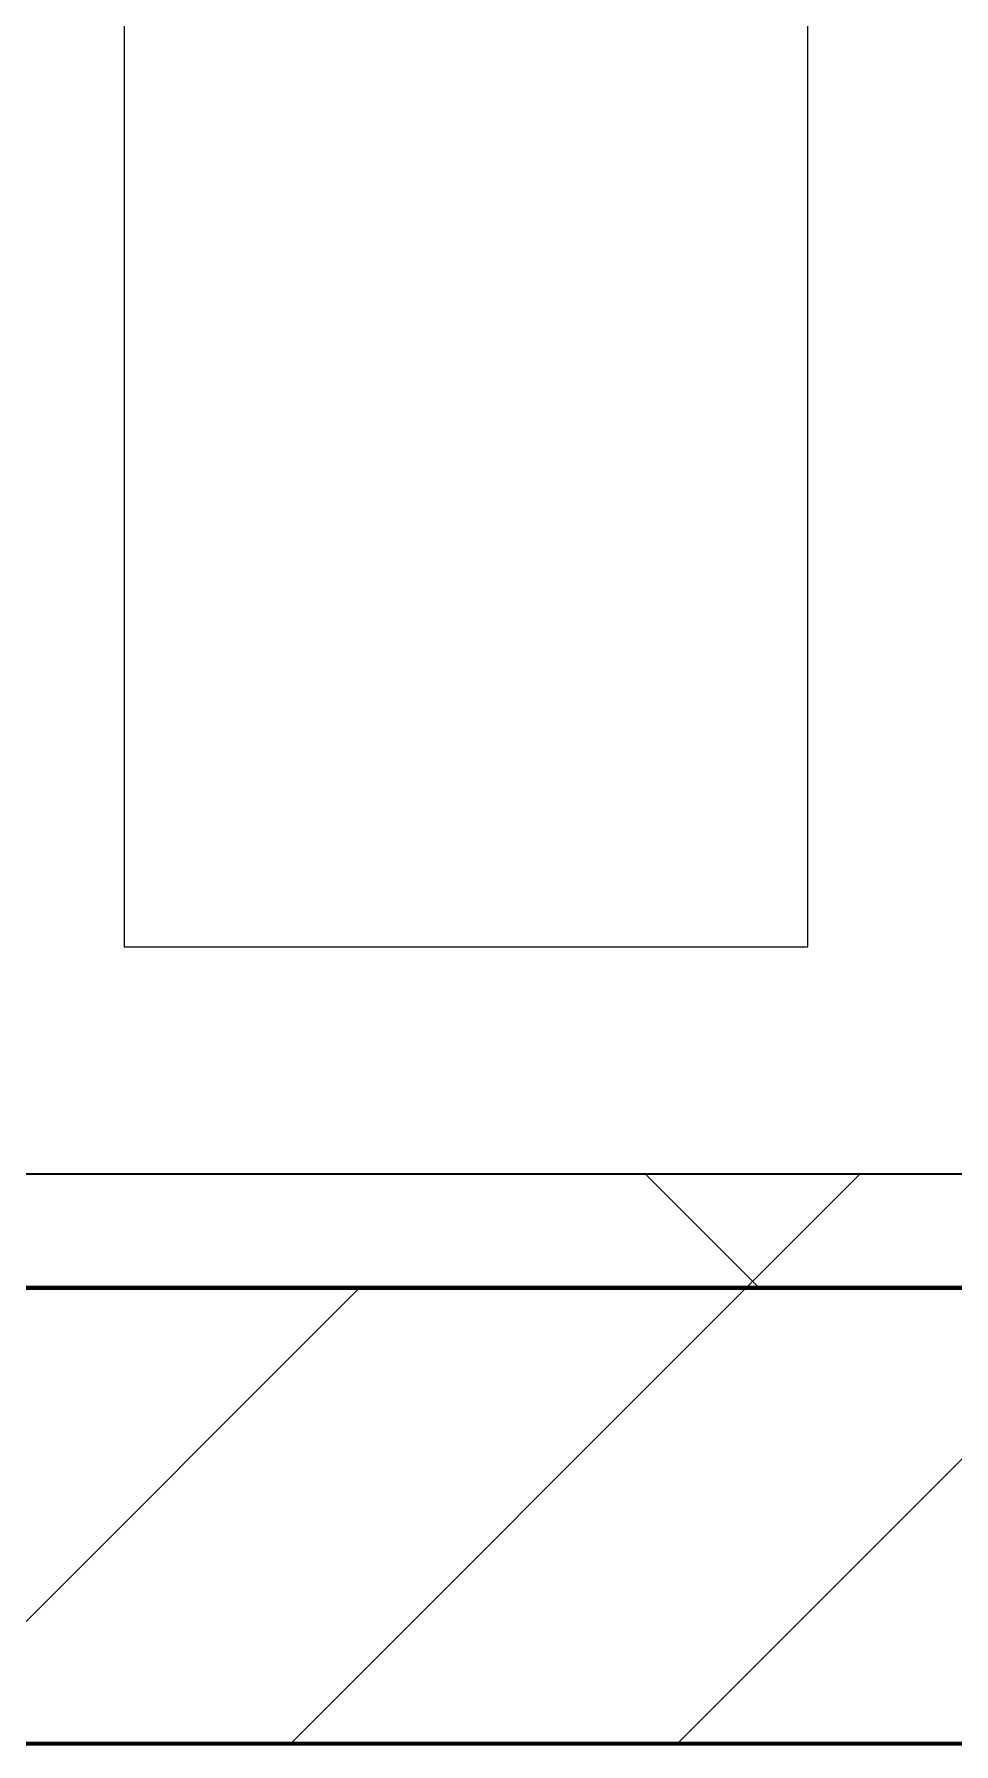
# Model space of a CAD drawing. Header units: millimetres. Extents: x -853432 to -773672, y -18171 to 22484.
# Drawn here: x -817872 to -817468, y -4021 to -3271 of the extents above; entities that cross this region are included whole.
import ezdxf
from ezdxf.xclip import XClip

# ---------------------------------------------------------------- set-up
doc = ezdxf.new("R2010")
doc.units = ezdxf.units.MM
doc.header["$XCLIPFRAME"] = 0
doc.layers.add('000 - WIPEOUT', color=250, linetype='Continuous')
doc.layers.add('A11_ALU.SOLID SHEET', color=2, linetype='Continuous')
for name, color, linetype, lineweight in [('A-GLAZ-CURT', 2, 'Continuous', 9), ('A-WALL', 5, 'Continuous', 35), ('A-WALL-FNSH', 2, 'Continuous', 35), ('A-WALL-PATT', 1, 'Continuous', 35)]:
    doc.layers.add(name, color=color, linetype=linetype, lineweight=lineweight)

# ---------------------------------------------------------------- blocks, each defined once
blk = doc.blocks.new('PPLS-PP19_Custom Tile Pattern - Custom Tile Pattern-V115-4251-01 ENLARGED CONCOURSE LEVEL - REFLECTED CEILING PLAN - SHEET 2')
at = {"layer": 'A-GLAZ-CURT'}
for p, q in [((-300, 0), (300, 0)), ((300, 0), (-300, 0)), ((195.99, 0), (213.31, 0)), ((213.31, 0), (195.99, 0)), ((230.06, 0), (300, 0)), ((-300, -50), (300, -50)), ((300, -50), (-300, -50))]:
    blk.add_line(p, q, dxfattribs=at)
for points, knots in [([(-115.82, 0), (-114.96, 0), (-110.41, 0), (-96.78, 0), (-71.33, 0), (-42.53, 0), (-12.78, 0), (4.23, 0), (9.64, 0), (10.14, 0), (10.18, 0)], [-5724.064692, -5724.064692, -5724.064692, -5724.064692, -5430.283136, -5103.229623, -4799.173296, -4065.652676, -3589.737505, -3285.047089, -3066.359526, -3044.715262, -3044.715262, -3044.715262, -3044.715262]), ([(9.32, 0), (9.08, 0), (7.65, 0), (2.57, 0), (-12.23, 0), (-25.64, 0), (-40, 0), (-56.24, 0), (-75.59, 0), (-94, 0), (-112.01, 0), (-114.94, 0), (-115.63, 0)], [-2922.926651, -2922.926651, -2922.926651, -2922.926651, -2882.788014, -2720.818881, -2518.50168, -2125.455881, -1792.521578, -1466.981642, -1208.454564, -789.402658, -501.969187, -243.577221, -243.577221, -243.577221, -243.577221]), ([(31.18, 0), (25.97, 0), (11.99, 0), (-16.92, 0), (-47.42, 0), (-65.77, 0), (-66.37, 0), (-66.38, 0)], [-4496.803627, -4496.803627, -4496.803627, -4496.803627, -4222.080604, -3745.412743, -2981.410125, -2542.574734, -2498.224237, -2498.224237, -2498.224237, -2498.224237]), ([(-54.16, 0), (-53.75, 0), (-52.09, 0), (-48.53, 0), (-30.79, 0), (-18.03, 0), (5.2, 0), (11.43, 0), (13.33, 0)], [-3736.440949, -3736.440949, -3736.440949, -3736.440949, -3689.699207, -3546.54457, -3315.260113, -2864.387349, -2439.246196, -2241.864569, -2241.864569, -2241.864569, -2241.864569]), ([(14.41, 0), (9.14, 0), (-3, 0), (-20.62, 0), (-32.81, 0), (-44.85, 0), (-51.43, 0), (-51.79, 0)], [-1920.600605, -1920.600605, -1920.600605, -1920.600605, -1617.263037, -1290.787923, -1039.307308, -819.71621, -644.910881, -644.910881, -644.910881, -644.910881]), ([(-36.78, 0), (-32.43, 0), (-19.22, 0), (-1.55, 0), (11.22, 0), (14.38, 0)], [-6191.144455, -6191.144455, -6191.144455, -6191.144455, -5862.463379, -5340.621928, -5172.131254, -5172.131254, -5172.131254, -5172.131254]), ([(14.18, 0), (10.49, 0), (-0.72, 0), (-16.58, 0), (-34.76, 0), (-36.04, 0)], [-10113.300168, -10113.300168, -10113.300168, -10113.300168, -9884.23066, -9424.652049, -9182.880979, -9182.880979, -9182.880979, -9182.880979]), ([(14.39, 0), (10, 0), (-1.26, 0), (-17.84, 0), (-30.57, 0), (-31.82, 0), (-32, 0)], [-3563.153135, -3563.153135, -3563.153135, -3563.153135, -3333.063701, -2994.501669, -2698.150104, -2614.070998, -2614.070998, -2614.070998, -2614.070998]), ([(-30.52, 0), (-27.11, 0), (-17.83, 0), (5.99, 0), (22.06, 0), (37.44, 0), (45.92, 0), (57.76, 0), (64.47, 0), (72.74, 0), (75.22, 0), (76.03, 0), (76.21, 0)], [-2323.618664, -2323.618664, -2323.618664, -2323.618664, -2142.497158, -1716.209403, -1206.526904, -1089.329421, -901.315459, -753.071572, -495.328968, -421.953223, -334.951786, -290.452333, -290.452333, -290.452333, -290.452333]), ([(8.33, 0), (8.19, 0), (7.18, 0), (0.32, 0), (-13.89, 0), (-24.92, 0), (-29.03, 0)], [-3574.286521, -3574.286521, -3574.286521, -3574.286521, -3526.962355, -3285.499107, -2903.012179, -2680.714891, -2680.714891, -2680.714891, -2680.714891]), ([(-28.57, 0), (-26.93, 0), (-20.29, 0), (-11.45, 0), (2.08, 0), (13.15, 0), (21.24, 0), (24.62, 0), (24.72, 0), (24.72, 0)], [-5361.429781, -5361.429781, -5361.429781, -5361.429781, -5261.36855, -5050.479954, -4785.90057, -4596.498881, -4445.288762, -4384.376941, -4376.041937, -4376.041937, -4376.041937, -4376.041937]), ([(-15.19, 0), (-13.07, 0), (-1.06, 0), (11.38, 0), (14.38, 0)], [-461.142613, -461.142613, -461.142613, -461.142613, -429.606584, -419.71865, -419.71865, -419.71865, -419.71865]), ([(-2.63, 0), (-2.47, 0), (-1.22, 0), (4.92, 0), (15.97, 0), (22.54, 0), (24.49, 0)], [-226.825321, -226.825321, -226.825321, -226.825321, -220.269177, -206.416616, -198.214427, -187.717507, -187.717507, -187.717507, -187.717507]), ([(103.09, 0), (101.08, 0), (86.31, 0), (63.34, 0), (35.84, 0), (12, 0), (3.08, 0), (-1.67, 0), (-2.25, 0)], [-375.435014, -375.435014, -375.435014, -375.435014, -369.147452, -330.153101, -307.516438, -285.83788, -246.234814, -234.646884, -234.646884, -234.646884, -234.646884]), ([(24.69, 0), (24.54, 0), (20.99, 0), (17.66, 0), (14.98, 0), (14.35, 0)], [-4368.572414, -4368.572414, -4368.572414, -4368.572414, -4306.476363, -4080.000647, -4008.038591, -4008.038591, -4008.038591, -4008.038591]), ([(14.35, 0), (15.53, 0), (17.98, 0), (22.91, 0), (31, 0), (39.04, 0), (51.19, 0), (58.74, 0), (61.34, 0), (61.45, 0)], [-2206.474127, -2206.474127, -2206.474127, -2206.474127, -2084.094819, -1956.422387, -1818.904206, -1645.594513, -1443.202566, -1228.752106, -1120.932285, -1120.932285, -1120.932285, -1120.932285]), ([(30.82, 0), (29.27, 0), (23.83, 0), (18.34, 0), (14.38, 0)], [-10462.034656, -10462.034656, -10462.034656, -10462.034656, -10363.088938, -10117.405464, -10117.405464, -10117.405464, -10117.405464]), ([(15.1, 0), (26.08, 0), (46.75, 0), (70.73, 0), (81.8, 0), (83.44, 0)], [-5159.287046, -5159.287046, -5159.287046, -5159.287046, -4573.028122, -4094.177415, -3879.472007, -3879.472007, -3879.472007, -3879.472007]), ([(76.63, 0), (74.8, 0), (67.65, 0), (53.52, 0), (37, 0), (24.24, 0), (18.1, 0), (15.14, 0)], [-3095.572228, -3095.572228, -3095.572228, -3095.572228, -2950.589685, -2634.532728, -2313.748533, -2106.613311, -1934.732642, -1934.732642, -1934.732642, -1934.732642]), ([(15.48, 0), (24.06, 0), (46.03, 0), (69.46, 0), (83.33, 0)], [-418.500335, -418.500335, -418.500335, -418.500335, -390.253598, -347.848103, -347.848103, -347.848103, -347.848103]), ([(70.61, 0), (66.16, 0), (55.8, 0), (39.61, 0), (28.47, 0), (18.99, 0), (15.48, 0)], [-4647.237329, -4647.237329, -4647.237329, -4647.237329, -4326.416877, -4098.545751, -3766.694881, -3582.245441, -3582.245441, -3582.245441, -3582.245441]), ([(18.16, 0), (19.15, 0), (24.25, 0), (25.66, 0), (26.12, 0)], [-5700.113719, -5700.113719, -5700.113719, -5700.113719, -5554.232259, -5302.431367, -5302.431367, -5302.431367, -5302.431367]), ([(114.39, 0), (114.2, 0), (112.08, 0), (105.42, 0), (92.38, 0), (85.59, 0), (74.4, 0), (62.26, 0), (51.85, 0), (43.81, 0), (29.53, 0), (20.67, 0), (18.85, 0), (18.16, 0)], [-8148.58938, -8148.58938, -8148.58938, -8148.58938, -8105.191388, -7723.759874, -7531.75727, -7135.649961, -6924.452779, -6738.82075, -6548.303034, -6314.283804, -6135.05769, -5972.647715, -5832.674503, -5832.674503, -5832.674503, -5832.674503]), ([(27.44, 0), (27.9, 0), (29.54, 0), (38.07, 0), (53.39, 0), (71.67, 0), (79.98, 0), (82.01, 0), (82.36, 0)], [-5037.309798, -5037.309798, -5037.309798, -5037.309798, -4887.603822, -4705.298446, -4353.683244, -3960.84581, -3759.045785, -3711.701957, -3711.701957, -3711.701957, -3711.701957]), ([(27.89, 0), (29.09, 0), (33.4, 0), (48.37, 0), (65.35, 0), (77.41, 0), (82.22, 0)], [-147.777612, -147.777612, -147.777612, -147.777612, -135.792042, -118.513713, -97.899267, -83.87378, -83.87378, -83.87378, -83.87378]), ([(53.18, 0), (53.06, 0), (52.22, 0), (44.99, 0), (36.46, 0), (30.82, 0)], [-622.740158, -622.740158, -622.740158, -622.740158, -566.066452, -360.610861, 0, 0, 0, 0]), ([(136.44, 0), (121.66, 0), (86.93, 0), (51.16, 0), (31.18, 0)], [-106.750556, -106.750556, -106.750556, -106.750556, -59.610984, 0, 0, 0, 0]), ([(82.45, 0), (78.02, 0), (68.94, 0), (57.82, 0), (46.51, 0), (41.18, 0), (36.02, 0), (35.54, 0), (35.54, 0)], [-373.637621, -373.637621, -373.637621, -373.637621, -357.622665, -341.267687, -334.000314, -326.15566, -319.318397, -317.489778, -317.489778, -317.489778, -317.489778]), ([(36.29, 0), (37.77, 0), (48.82, 0), (64.79, 0), (95.91, 0), (124.45, 0), (132.42, 0), (134.6, 0)], [-314.598523, -314.598523, -314.598523, -314.598523, -305.899624, -287.17622, -249.500363, -194.761443, -152.241002, -152.241002, -152.241002, -152.241002]), ([(61.47, 0), (61.47, 0), (61.21, 0), (54.61, 0), (53.71, 0), (53.56, 0)], [-1113.311073, -1113.311073, -1113.311073, -1113.311073, -1096.402191, -891.204116, -747.28819, -747.28819, -747.28819, -747.28819]), ([(76.22, 0), (75.58, 0), (73.64, 0), (71.05, 0), (70.61, 0)], [-193.634889, -193.634889, -193.634889, -193.634889, -31.537676, 0, 0, 0, 0]), ([(168.37, 0), (167.68, 0), (162.47, 0), (147.02, 0), (113.45, 0), (90.84, 0), (83.33, 0)], [-543.375029, -543.375029, -543.375029, -543.375029, -530.793311, -458.593899, -401.860199, -374.694415, -374.694415, -374.694415, -374.694415]), ([(83.33, 0), (89.84, 0), (104.42, 0), (116.36, 0), (128.63, 0), (128.95, 0)], [-82.790761, -82.790761, -82.790761, -82.790761, -63.759246, -39.050993, -35.895543, -35.895543, -35.895543, -35.895543]), ([(83.49, 0), (85.31, 0), (86.71, 0), (92.51, 0), (94.33, 0)], [-3654.270759, -3654.270759, -3654.270759, -3654.270759, -3336.541051, -2783.776468, -2783.776468, -2783.776468, -2783.776468]), ([(83.74, 0), (84.1, 0), (102.43, 0), (120.63, 0), (138.28, 0), (138.53, 0)], [-347.429871, -347.429871, -347.429871, -347.429871, -346.313304, -291.370682, -290.5735, -290.5735, -290.5735, -290.5735]), ([(94.4, 0), (94.4, 0), (94.64, 0), (99.11, 0), (108.97, 0), (120.79, 0), (139.94, 0), (163.31, 0), (185.23, 0), (193.62, 0), (194.69, 0), (194.79, 0)], [-2348.345796, -2348.345796, -2348.345796, -2348.345796, -2310.419338, -2233.599744, -2052.234781, -1843.028543, -1530.39897, -1095.004608, -529.74427, -295.064701, -265.121568, -265.121568, -265.121568, -265.121568]), ([(129.02, 0), (129.02, 0), (124.41, 0), (122.35, 0), (114.96, 0), (108.04, 0), (103.09, 0)], [-35.386604, -35.386604, -35.386604, -35.386604, -31.430235, -22.807238, -15.488593, 0, 0, 0, 0]), ([(157.9, 0), (156.77, 0), (151.67, 0), (143.29, 0), (134.04, 0), (126.24, 0), (118.6, 0), (114.23, 0), (111.98, 0), (105.66, 0), (105.23, 0), (105.23, 0)], [-10292.955006, -10292.955006, -10292.955006, -10292.955006, -10098.273015, -9847.788484, -9677.714971, -9567.007022, -9453.21225, -9220.200448, -9012.77275, -8966.157302, -8929.495943, -8929.495943, -8929.495943, -8929.495943]), ([(105.26, 0), (105.52, 0), (111.01, 0), (112.65, 0), (113.59, 0)], [-8920.561005, -8920.561005, -8920.561005, -8920.561005, -8814.835624, -8577.462505, -8577.462505, -8577.462505, -8577.462505]), ([(128.58, 0), (128.8, 0), (130.16, 0), (139.26, 0), (152.67, 0), (161.24, 0), (162.19, 0), (162.75, 0)], [-633.326174, -633.326174, -633.326174, -633.326174, -627.736123, -618.981161, -602.094757, -592.980799, -581.414464, -581.414464, -581.414464, -581.414464]), ([(137.1, 0), (136, 0), (133.64, 0), (129.87, 0), (129.11, 0)], [-670.405967, -670.405967, -670.405967, -670.405967, -651.020627, -640.742133, -640.742133, -640.742133, -640.742133]), ([(193.8, 0), (193.33, 0), (190.11, 0), (183.13, 0), (171, 0), (161.95, 0), (161.28, 0), (158.35, 0), (157.85, 0), (157.77, 0)], [-11665.349007, -11665.349007, -11665.349007, -11665.349007, -11565.880756, -11105.624034, -10839.086983, -10768.332124, -10666.779182, -10580.760289, -10550.278881, -10550.278881, -10550.278881, -10550.278881]), ([(300, 0), (286.53, 0), (254.22, 0), (207.11, 0), (177.41, 0), (159.34, 0), (158.33, 0), (158.3, 0)], [-285.253232, -285.253232, -285.253232, -285.253232, -244.693688, -187.987675, -143.776725, -129.632772, -123.352749, -123.352749, -123.352749, -123.352749]), ([(159.07, 0), (159.13, 0), (160.84, 0), (165.21, 0), (174.15, 0), (185.98, 0), (206.12, 0), (215.36, 0), (221.13, 0)], [-115.643202, -115.643202, -115.643202, -115.643202, -114.681583, -87.660824, -65.295536, -41.623857, -24.459831, -7.709547, -7.709547, -7.709547, -7.709547]), ([(162.75, 0), (165.4, 0), (170.91, 0), (172.61, 0), (172.61, 0)], [-111.264224, -111.264224, -111.264224, -111.264224, -56.742688, -19.085662, -19.085662, -19.085662, -19.085662]), ([(247.1, 0), (246.76, 0), (245.04, 0), (238.34, 0), (226.56, 0), (221.1, 0), (200.27, 0), (182.99, 0), (174.27, 0), (169.67, 0), (168.99, 0)], [-9649.085549, -9649.085549, -9649.085549, -9649.085549, -9581.591397, -9406.094246, -9221.510254, -9016.44624, -8717.832359, -8253.978395, -8152.463617, -8069.855175, -8069.855175, -8069.855175, -8069.855175]), ([(215.22, 0), (214.62, 0), (210.55, 0), (203.98, 0), (187.54, 0), (175.3, 0), (169.49, 0)], [-203.825446, -203.825446, -203.825446, -203.825446, -198.527383, -184.406837, -162.427601, -142.916156, -142.916156, -142.916156, -142.916156]), ([(171.51, 0), (176.48, 0), (193.23, 0), (201.73, 0), (208.81, 0), (213.9, 0), (241.96, 0), (266.73, 0), (281.71, 0), (291.71, 0), (296.52, 0), (297.86, 0), (298.09, 0)], [-7971.819559, -7971.819559, -7971.819559, -7971.819559, -7784.112253, -7606.717214, -7289.299508, -7042.621073, -6582.165592, -6068.460911, -5766.029927, -5566.724884, -5280.360606, -5199.253518, -5199.253518, -5199.253518, -5199.253518]), ([(172.07, 0), (177.66, 0), (187.87, 0), (201.08, 0), (207.47, 0), (213.96, 0), (215.11, 0)], [-255.364076, -255.364076, -255.364076, -255.364076, -237.955587, -223.92608, -215.862851, -208.75215, -208.75215, -208.75215, -208.75215]), ([(300, 0), (288.22, 0), (262, 0), (232.78, 0), (222.56, 0), (221.12, 0)], [-12528.858583, -12528.858583, -12528.858583, -12528.858583, -11905.454923, -11162.864862, -10981.333528, -10981.333528, -10981.333528, -10981.333528]), ([(222.07, 0), (222.69, 0), (229.42, 0), (242.06, 0), (246.54, 0), (246.96, 0)], [-10578.044592, -10578.044592, -10578.044592, -10578.044592, -10511.382485, -9925.173265, -9834.877357, -9834.877357, -9834.877357, -9834.877357]), ([(284.76, 0), (284.76, 0), (285.09, 0), (287.47, 0), (293.59, 0), (297.76, 0), (300, 0)], [-4110.630118, -4110.630118, -4110.630118, -4110.630118, -4053.389046, -3959.664717, -3862.421465, -3746.95702, -3746.95702, -3746.95702, -3746.95702]), ([(297.38, 0), (295.84, 0), (291.62, 0), (285.38, 0), (284.87, 0)], [-4803.172655, -4803.172655, -4803.172655, -4803.172655, -4358.271401, -4143.037883, -4143.037883, -4143.037883, -4143.037883])]:
    blk.add_open_spline(points, degree=3, knots=knots, dxfattribs=at)
for points in [[(13.42, 0), (11.78, 0), (10.39, 0), (9.63, 0)], [(24.49, 0), (25.23, 0), (25.72, 0), (26.04, 0)], [(80.35, 0), (79.57, 0), (78.27, 0), (76.63, 0)], [(83.4, 0), (82.85, 0), (82.19, 0), (81.72, 0)], [(168.74, 0), (168.74, 0), (169.81, 0), (171.51, 0)], [(195.11, 0), (194.91, 0), (194.44, 0), (193.8, 0)], [(220.41, 0), (219.77, 0), (219.3, 0), (219.02, 0)], [(219.9, 0), (220.24, 0), (220.64, 0), (221.1, 0)], [(221.2, 0), (223.84, 0), (226.74, 0), (230.06, 0)]]:
    blk.add_open_spline(points, degree=3, dxfattribs=at)
blk = doc.blocks.new('PPLS-PP19_Custom Tile Pattern - Custom Tile Pattern-V116-4251-01 ENLARGED CONCOURSE LEVEL - REFLECTED CEILING PLAN - SHEET 2')
at = {"layer": 'A-GLAZ-CURT'}
for p, q in [((-300, 0), (300, 0)), ((300, 0), (-300, 0)), ((-293.07, 0), (-275.75, 0)), ((-275.75, 0), (-293.07, 0)), ((-222.32, 0), (-205, 0)), ((-205, 0), (-222.32, 0)), ((-300, -50), (300, -50)), ((300, -50), (-300, -50))]:
    blk.add_line(p, q, dxfattribs=at)
at = {"layer": 'A-GLAZ-CURT', "flags": 128}
for points in [[(-300, 0), (-291.56, 0), (-283.3, 0), (-275.2, 0), (-267.26, 0), (-259.45, 0), (-251.77, 0), (-244.2, 0), (-236.74, 0), (-229.36, 0), (-222.06, 0), (-214.83, 0), (-207.71, 0), (-200.76, 0), (-194.02, 0), (-187.54, 0)], [(-184.81, 0), (-190.44, 0), (-196.37, 0), (-202.58, 0), (-209.04, 0), (-215.73, 0), (-222.63, 0), (-229.72, 0), (-236.97, 0), (-244.39, 0), (-251.96, 0), (-259.67, 0), (-267.51, 0), (-275.48, 0), (-283.55, 0), (-291.73, 0), (-300, 0)]]:
    blk.add_lwpolyline(points, dxfattribs=at)
at = {"layer": 'A-GLAZ-CURT'}
for points, knots in [([(-300, 0), (-284.65, 0), (-264.32, 0), (-245.86, 0), (-241.18, 0)], [-5323.127839, -5323.127839, -5323.127839, -5323.127839, -4502.809032, -4214.142872, -4214.142872, -4214.142872, -4214.142872]), ([(-171.95, 0), (-185.15, 0), (-218.95, 0), (-262.56, 0), (-294.48, 0), (-300, 0)], [-16132.149233, -16132.149233, -16132.149233, -16132.149233, -15131.813646, -13729.592194, -13439.944408, -13439.944408, -13439.944408, -13439.944408]), ([(-240.93, 0), (-245.44, 0), (-255.87, 0), (-262.59, 0), (-264.9, 0), (-265.4, 0)], [-781.987919, -781.987919, -781.987919, -781.987919, -543.655514, -208.940337, 0, 0, 0, 0]), ([(-258.6, 0), (-257.91, 0), (-254.26, 0), (-247.88, 0), (-242.7, 0), (-242.02, 0)], [-5722.54675, -5722.54675, -5722.54675, -5722.54675, -5657.471696, -5413.335975, -5376.889564, -5376.889564, -5376.889564, -5376.889564]), ([(-240.9, 0), (-216.45, 0), (-171.36, 0), (-129.95, 0), (-110.8, 0), (-99.5, 0), (-91.46, 0)], [-4208.436046, -4208.436046, -4208.436046, -4208.436046, -2700.551212, -1002.059161, -460.363443, 0, 0, 0, 0]), ([(-137.88, 0), (-140.56, 0), (-147.66, 0), (-147.69, 0), (-158.72, 0), (-174.02, 0), (-185.59, 0), (-209.77, 0), (-227.36, 0), (-238.92, 0), (-240.08, 0)], [-3187.727384, -3187.727384, -3187.727384, -3187.727384, -2919.378265, -2477.344047, -2237.412286, -2029.680487, -1755.085331, -1400.429864, -858.079193, -796.931846, -796.931846, -796.931846, -796.931846]), ([(-239.9, 0), (-233.97, 0), (-224.7, 0), (-213.1, 0), (-200.2, 0), (-187.26, 0), (-177.37, 0), (-171.97, 0)], [-5338.48321, -5338.48321, -5338.48321, -5338.48321, -5017.494783, -4832.723979, -4666.091899, -4349.945572, -4085.474864, -4085.474864, -4085.474864, -4085.474864]), ([(-133.82, 0), (-135.51, 0), (-137.8, 0), (-149.31, 0), (-162.01, 0), (-177.91, 0), (-199.46, 0), (-216.65, 0), (-231.26, 0), (-233.46, 0), (-234, 0)], [-2731.647847, -2731.647847, -2731.647847, -2731.647847, -2418.507304, -2308.929706, -2113.765672, -1763.376603, -1422.553702, -978.033455, -846.069444, -682.911962, -682.911962, -682.911962, -682.911962]), ([(-233.49, 0), (-233.44, 0), (-232.38, 0), (-230.74, 0), (-225.3, 0), (-223.63, 0)], [-455.274641, -455.274641, -455.274641, -455.274641, -440.605512, -119.536984, 0, 0, 0, 0]), ([(-223.63, 0), (-219.39, 0), (-206.17, 0), (-188.58, 0), (-169.02, 0), (-152.12, 0), (-136.84, 0), (-127.33, 0), (-124.19, 0), (-123.43, 0), (-123.28, 0)], [-5463.295695, -5463.295695, -5463.295695, -5463.295695, -5161.076232, -4739.070012, -4465.409639, -4149.119819, -3839.893365, -3647.167523, -3488.92562, -3439.852845, -3439.852845, -3439.852845, -3439.852845])]:
    blk.add_open_spline(points, degree=3, knots=knots, dxfattribs=at)
blk = doc.blocks.new('*U634')
at = {"layer": 'A-GLAZ-CURT'}
for name, p in [('PPLS-PP19_Custom Tile Pattern - Custom Tile Pattern-V115-4251-01 ENLARGED CONCOURSE LEVEL - REFLECTED CEILING PLAN - SHEET 2', (18002.37, -7350)), ('PPLS-PP19_Custom Tile Pattern - Custom Tile Pattern-V116-4251-01 ENLARGED CONCOURSE LEVEL - REFLECTED CEILING PLAN - SHEET 2', (18602.37, -7350))]:
    blk.add_blockref(name, p, dxfattribs=at)
blk = doc.blocks.new('*U1051')
at = {"color": 3}
blk.add_wipeout([(-437.5, 12550), (437.5, 12550), (437.5, 12250), (-437.5, 12250)], dxfattribs=at).dxf.layer = '000 - WIPEOUT'
at = {"layer": 'A11_ALU.SOLID SHEET', "color": 0, "linetype": 'ByBlock'}
blk.add_lwpolyline([(-437.5, 12250), (437.5, 12250), (437.5, 12550), (-437.5, 12550)], close=True, dxfattribs=at)
blk = doc.blocks.new('*U1213')
blk.add_lwpolyline([(22690, -750), (19166.45, -750), (19116.45, -700), (18966.44, -550), (-101025.39, -550), (-101025.39, -6704.96), (-96300, -6704.96), (-96300, -7350), (-94497.63, -7350), (17250, -7350), (17250, -6849.96), (18300, -6849.96), (22690, -6849.96)], close=True)
at = {"layer": 'A11_ALU.SOLID SHEET', "color": 0, "linetype": 'ByBlock', "rotation": 90}
blk.add_blockref('*U1051', (-60600, -6813), dxfattribs=at)

msp = doc.modelspace()

# ---------------------------------------------------------------- block references
at = {"layer": 'A11_ALU.SOLID SHEET'}
ref = msp.add_blockref('*U1213', (-744682.37, 3579.02), dxfattribs=at)
XClip(ref).set_block_clipping_path([(-104690.1238047112, -9620.0029952966), (-34092.6543255156, 14392.9971737705)])

# ---------------------------------------------------------------- next in the draw order: hatches: boundary and pattern name
at = {"layer": 'A-WALL-PATT', "lineweight": 9}
h = msp.add_hatch(dxfattribs=at)
h.set_pattern_fill('FP_4', color=256, style=0, pattern_type=2)
h.set_pattern_definition([(45, (0, 0), (-212.13203, 212.13203), []), (135, (0, 0), (-212.13203, -212.13203), [])])
h.paths.add_polyline_path([(-779464.45, -3820.98), (-778775.03, -3820.98), (-778775.03, -3770.98), (-827933.88, -3770.98), (-828045.79, -3820.98), (-779602.34, -3820.98)])
h.paths.add_polyline_path([(-828965.42, -3820.98), (-828156.1, -3820.98), (-828044.19, -3770.98), (-841032.37, -3770.98), (-841032.37, -3820.98), (-829103.3, -3820.98)])
h = msp.add_hatch(dxfattribs=at)
h.set_pattern_fill('FP_2', color=256, style=0, pattern_type=2)
h.set_pattern_definition([(45, (0, 0), (-84.852814, 84.852814), [])])
h.paths.add_polyline_path([(-779326.57, -4020.98), (-778775.03, -4020.98), (-778775.03, -3820.98), (-828045.79, -3820.98), (-828336.65, -3950.93), (-828355, -3909.85), (-828156.1, -3820.98), (-841232.37, -3820.98), (-841232.37, -4020.98), (-779878.11, -4020.98)])
h.paths.add_polyline_path([(-828280, -3860.98), (-828285, -3859.64), (-828288.66, -3855.98), (-828289.66, -3848.39), (-828287.07, -3844.76), (-828282.59, -3841.32), (-828280, -3840.98), (-828272.93, -3843.91), (-828270.34, -3848.39), (-828270.34, -3851.81), (-828272.93, -3858.05), (-828279.18, -3860.64)])

# ---------------------------------------------------------------- next in the draw order: linework, layer by layer
at = {"layer": 'A-WALL', "color": 7, "lineweight": 70}
for p, q in [((-819980, -3820.98), (-817580, -3820.98)), ((-817580, -3820.98), (-819980, -3820.98)), ((-817580, -3820.98), (-816380, -3820.98)), ((-816380, -3820.98), (-817580, -3820.98)), ((-817580, -4020.98), (-819980, -4020.98)), ((-816380, -4020.98), (-817580, -4020.98))]:
    msp.add_line(p, q, dxfattribs=at)
at = {"layer": 'A-WALL-FNSH', "color": 250}
for p, q in [((-819980, -3770.98), (-817580, -3770.98)), ((-817580, -3770.98), (-816380, -3770.98))]:
    msp.add_line(p, q, dxfattribs=at)

# ---------------------------------------------------------------- next in the draw order: block references
msp.add_blockref('*U634', (-835882.37, 3579.02))

doc.saveas('drawing.dxf')
